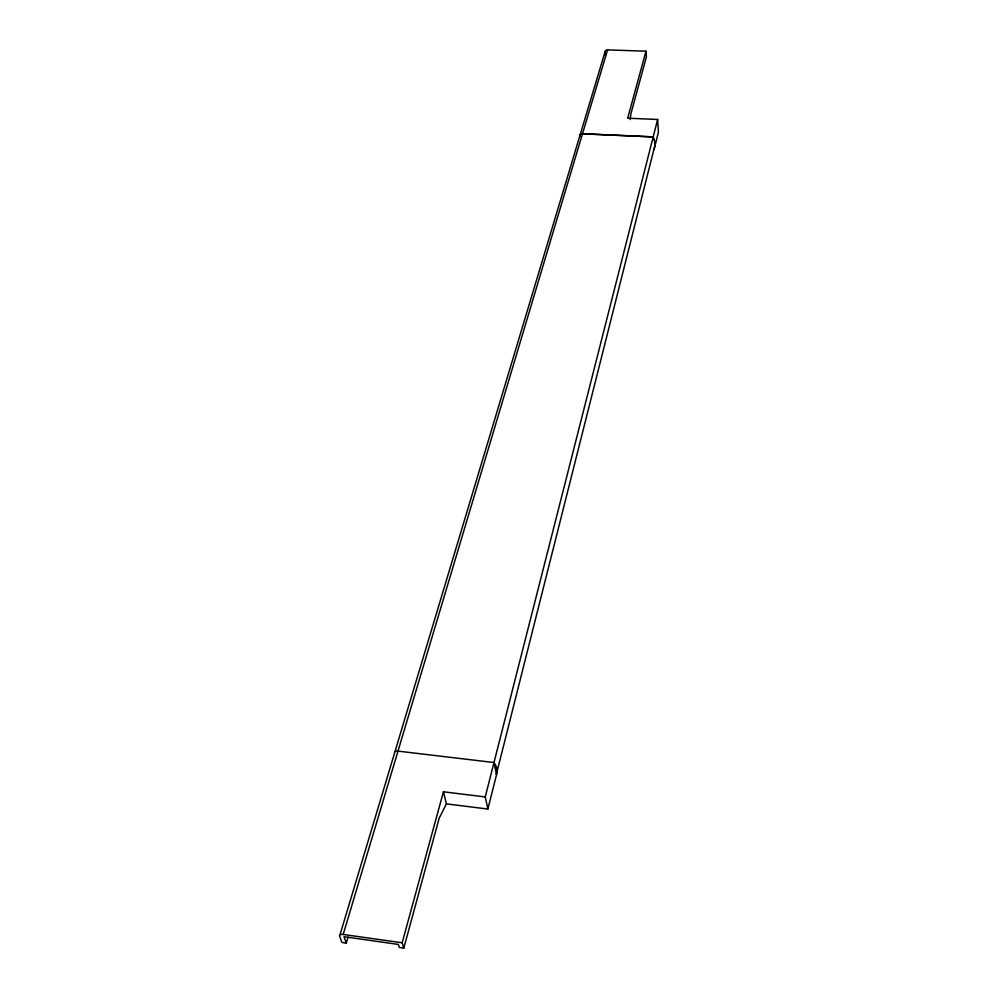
<?xml version="1.0" encoding="UTF-8"?>
<svg xmlns="http://www.w3.org/2000/svg" width="998" height="998" viewBox="0 0 998 998"><rect width="100%" height="100%" fill="white"/><g stroke="black" fill="none" stroke-linecap="round" stroke-linejoin="round"><path stroke-width="1.5" d="M630.125 119.56L630.886 113.884L646.367 57.011L645.993 51.185L607.57 49.9A2.907 2.395 17.5 0 0 604.913 52.245L395.008 751.531M487.872 809.041L485.24 796.94L443.436 791.801L446.405 803.877L487.872 809.041L496.53 774.722L493.998 762.497M654.027 149.65L658.418 132.21L657.632 119.473L627.667 118.201L645.993 51.185M485.24 796.94L657.632 119.473M403.816 948.1L402.157 942.773L343.187 934.465A4.591 2.033 16.1 0 0 339.607 936.087L341.915 942.461L346.269 943.085L343.986 936.71L398.364 944.42L399.325 947.464L403.816 948.1L439.145 818.298L446.405 803.877M402.157 942.773L443.436 791.801M346.269 943.085L348.028 937.172M343.187 934.465L607.57 49.9M340.056 934.602L394.559 753.028A4.242 2.208 16.2 0 1 397.977 751.12L493.885 762.522A31.998 16.754 15.1 0 1 496.343 774.411L653.915 149.338A23.104 18.251 14.7 0 0 653.116 136.913L582.495 133.782A3.069 2.42 17.2 0 0 579.738 136.127L579.788 136.601M582.495 133.782L653.203 136.888L653.391 139.72M604.913 52.245L605.15 55.027"/></g></svg>
